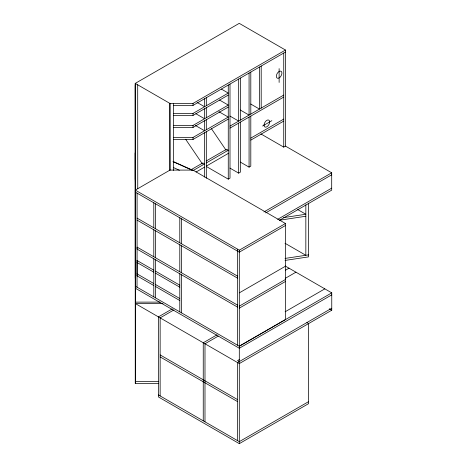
<?xml version="1.0" encoding="UTF-8"?>
<svg xmlns="http://www.w3.org/2000/svg" width="467" height="467" viewBox="0 0 467 467"><rect width="100%" height="100%" fill="white"/><g stroke="black" fill="none" stroke-linecap="round" stroke-linejoin="round"><path stroke-width="0.7" d="M173.374 103.411L173.374 170.443M181.529 272.781L181.529 245.794M137.035 287.193L137.094 247.125L237.575 305.138M135.243 85.397L135.302 181.441M135.243 278.303L135.243 83.4L169.912 103.411L193.029 103.411L285.471 50.039L285.471 146.113L331.698 172.802L331.698 190.151L279.599 220.226M173.374 105.414L193.029 105.408L285.471 52.041M192.988 113.44L228.27 93.073L221.399 89.104M173.374 115.425L193.029 115.419L228.27 95.075M173.374 125.43L193.029 125.425L228.27 105.081L219.525 100.031M173.374 127.433L193.029 127.427L228.27 107.083M173.374 137.438L193.029 137.438L228.27 117.089L218.9 111.683M173.374 139.44L193.029 139.44L228.27 119.091M135.243 179.474L135.243 152.785L135.302 383.6L158.652 383.6M230.003 126.096L283.738 95.075M230.003 128.098L283.738 97.078M135.302 383.6L135.302 190.116L169.97 170.099L192.953 170.093L285.471 223.506L285.471 319.586M262.588 126.02L271.87 120.661M172.953 161.413L191.295 169.597L202.847 162.93L204.581 163.929L193.029 170.601M206.245 160.969L226.536 149.253L228.27 150.251L206.315 162.93M250.802 138.109L283.738 119.091M250.802 140.112L283.738 121.093M196.064 172.025L204.581 167.11M206.315 166.112L228.27 153.433M206.414 166.526L228.27 179.141L230.003 178.143L230.003 84.066M229.927 168.091L238.672 173.134L240.406 172.136L240.406 122.097M240.33 162.084L249.069 167.133L250.802 166.129L250.802 116.09M260.86 133.906L283.738 147.117L285.471 146.113M263.89 211.948L331.698 172.802M265.717 212.899L331.698 174.804M277.655 219.35L331.698 188.148M135.302 190.116L239.308 250.16L285.471 223.506M285.471 225.508L239.308 252.162L135.302 192.112M172.27 308.885L158.412 316.883L158.412 396.944L239.308 443.65L308.617 403.634L308.617 323.573L306.883 322.569M173.946 309.913L160.146 317.881L160.146 395.946M239.308 292.862L285.471 266.208M285.29 270.323L289.003 268.175M285.22 278.367L295.932 272.179M239.308 306.142L285.471 279.488M239.308 308.138L285.471 281.49M217.027 334.821L203.256 342.772L203.256 420.837M218.241 336.123L204.99 343.77L204.99 421.835M285.115 311.787L324.828 288.857M239.308 346.164L285.471 319.545M163.03 303.532L135.302 303.538L239.308 363.583L331.757 310.211L331.757 292.862L239.308 346.24L135.302 286.189M331.757 294.864L239.308 348.242L135.302 288.192M239.448 359.502L237.575 360.582L239.308 361.586M331.757 308.208L237.575 362.585L237.575 440.65M308.617 401.632L239.308 441.648L158.412 394.942M283.586 217.61L305.838 214.254L297.689 209.549M279.278 220.266L305.838 216.25M285.01 258.432L308.588 254.871M285.022 260.428L308.588 256.873L308.588 203.069M135.302 302.126L160.105 302.12M135.302 381.603L158.652 381.597M173.374 161.827L192.369 170.309M173.374 167.536L179.369 170.216M285.471 50.039L239.25 23.35L135.243 83.4L135.302 219.105M250.726 104.036L259.471 109.085L259.471 67.05M240.324 110.043L249.069 115.092L249.069 73.056M229.927 116.044L238.672 121.093L238.672 79.063M197.086 102.419L204.581 106.75L204.581 98.741M195.836 113.709L204.581 118.758L204.581 108.753M195.212 125.36L204.581 130.766L204.581 120.76M173.42 113.446L193.029 113.417L193.029 115.419M191.295 169.597L192.451 170.268M285.004 243.254L305.838 255.286L305.838 204.815M285.232 266.003L331.757 292.862M329.241 308.757L331.757 310.211M137.094 218.136L237.575 276.149M137.094 220.138L237.575 278.151M237.575 307.14L137.094 249.127L137.094 193.151M137.035 260.504L153.795 270.177M155.529 271.181L179.795 285.191M137.035 262.507L153.795 272.179M155.529 273.177L179.795 287.193M137.035 273.849L153.795 283.522M155.529 284.52L179.795 298.536M137.035 275.851L153.795 285.524M155.529 286.522L179.795 300.538M160.146 354.914L237.575 399.612M160.146 356.916L237.575 401.614M211.364 128.577L226.127 150.281M185.627 139.236L202.433 163.958M169.97 170.099L169.912 103.411L169.912 170.321M137.695 84.813L137.753 188.697M283.738 53.04L283.738 147.117M279.126 68.62L279.126 82.443M261.205 66.051L261.205 108.087M250.802 72.058L250.802 114.088M249.069 117.089L249.069 167.133M240.406 78.059L240.406 120.095M239.308 250.16L239.308 443.65M238.672 123.095L238.672 173.134M237.575 249.162L237.575 345.236M228.27 85.064L228.27 179.141M206.315 97.743L206.315 105.746M206.315 107.749L206.315 117.76M206.315 119.762L206.315 129.768M206.315 131.77L206.315 178.248M204.581 132.768L204.581 177.11M193.029 103.411L193.029 105.408M193.029 125.425L193.029 127.427M193.029 137.438L193.029 139.44M181.529 218.801L181.529 243.792M181.529 274.783L181.529 312.878M179.795 217.803L179.795 242.787M179.795 244.79L179.795 271.776M179.795 273.779L179.795 311.88M155.529 203.793L155.529 228.777M155.529 230.78L155.529 257.766M155.529 259.769L155.529 297.864M153.795 202.789L153.795 227.779M153.795 229.776L153.795 256.768M153.795 258.771L153.795 296.866M137.094 260.539L137.094 275.88M264.106 124.607L264.077 125.46A3.94 2.277 -60 0 0 266.745 126.831A3.94 2.277 -60 0 0 269.593 122.512L269.622 121.659A3.94 2.277 -60 0 0 266.955 120.288A3.94 2.277 -60 0 0 264.106 124.607M279.85 77.388A3.958 2.282 -60 0 0 281.105 71.264A3.958 2.282 -60 0 0 276.429 75.409A3.958 2.282 -60 0 0 279.85 77.388"/></g></svg>
